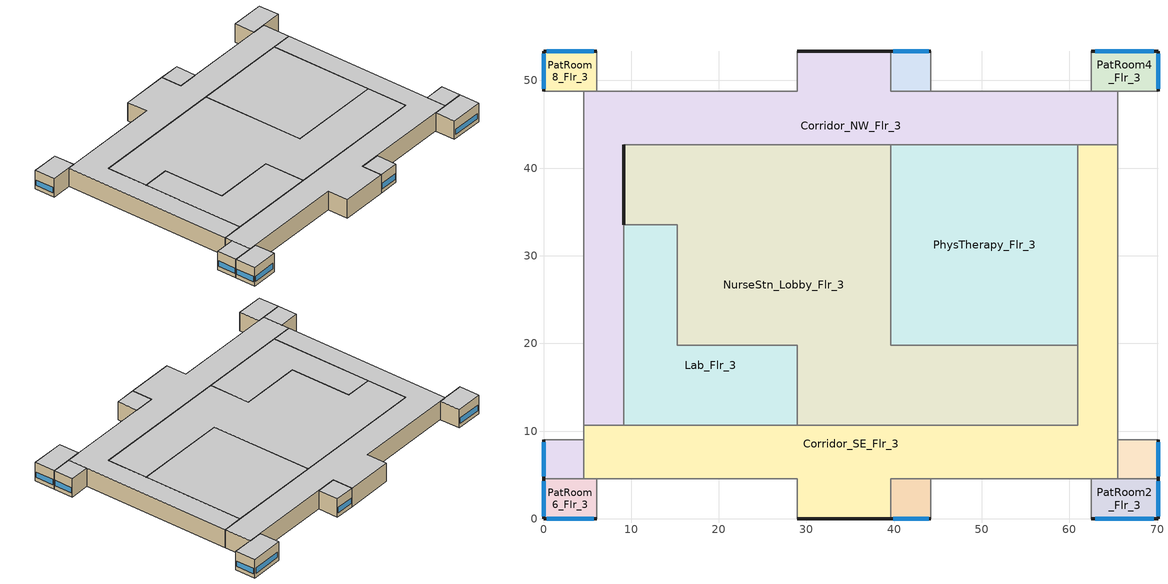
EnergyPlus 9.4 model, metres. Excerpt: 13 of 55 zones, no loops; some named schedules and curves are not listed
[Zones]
Corridor_NW_Flr_3
 floor adiabatic (int_slab_floor): 4.57,10.67 4.57,48.77 28.96,48.77 28.96,53.34 39.62,53.34 39.62,48.77 65.53,48.77 65.53,42.67 9.14,42.67 9.14,10.67 z8.54
 wall outside (Air_Wall): 9.14,33.58 9.14,42.67 z8.54:12.8
 wall outside (res_ext_wall): 39.62,53.34 28.96,53.34 z8.54:12.8
 wall adiabatic (int_wall): 28.96,53.34 28.96,48.77 4.57,48.77 4.57,10.67 / 65.53,42.67 65.53,48.77 39.62,48.77 39.62,53.34 z8.54:12.8
 wall to PhysTherapy_Flr_3 (int_wall): 39.62,42.67 60.96,42.67 z8.54:12.8
 wall to NurseStn_Lobby_Flr_3 (Air_Wall): 9.14,42.67 39.62,42.67 z8.54:12.8
 wall to Lab_Flr_3 (int_wall): 9.14,10.67 9.14,33.58 z8.54:12.8
 wall to Corridor_SE_Flr_3 (Air_Wall): 60.96,42.67 65.53,42.67 / 4.57,10.67 9.14,10.67 z8.54:12.8
 ceiling adiabatic (int_slab_ceiling): 4.57,10.67 9.14,10.67 9.14,42.67 65.53,42.67 65.53,48.77 39.62,48.77 39.62,53.34 28.96,53.34 28.96,48.77 4.57,48.77 z12.8
Corridor_SE_Flr_3
 floor adiabatic (int_slab_floor): 4.57,4.57 4.57,10.67 60.96,10.67 60.96,42.67 65.53,42.67 65.53,4.57 39.62,4.57 39.62,0 28.96,0 28.96,4.57 z8.54
 wall outside (res_ext_wall): 28.96,0 39.62,0 z8.54:12.8
 wall adiabatic (int_wall): 39.62,0 39.62,4.57 65.53,4.57 65.53,42.67 / 4.57,10.67 4.57,4.57 28.96,4.57 28.96,0 z8.54:12.8
 wall to NurseStn_Lobby_Flr_3 (Air_Wall): 60.96,19.81 60.96,10.67 28.96,10.67 z8.54:12.8
 wall to PhysTherapy_Flr_3 (int_wall): 60.96,42.67 60.96,19.81 z8.54:12.8
 wall to Lab_Flr_3 (int_wall): 28.96,10.67 9.14,10.67 z8.54:12.8
 ceiling adiabatic (int_slab_ceiling): 4.57,4.57 28.96,4.57 28.96,0 39.62,0 39.62,4.57 65.53,4.57 65.53,42.67 60.96,42.67 60.96,10.67 4.57,10.67 z12.8
Lab_Flr_3
 floor adiabatic (int_slab_floor): 9.14,33.53 15.24,33.53 15.24,19.81 28.96,19.81 28.96,10.67 9.14,10.67 z8.54
 wall to NurseStn_Lobby_Flr_3 (int_wall): 28.96,10.67 28.96,19.81 15.24,19.81 15.24,33.53 9.14,33.53 z8.54:12.8
 ceiling adiabatic (int_slab_ceiling): 9.14,33.53 9.14,10.67 28.96,10.67 28.96,19.81 15.24,19.81 15.24,33.53 z12.8
NurseStn_Lobby_Flr_3
 floor adiabatic (int_slab_floor): 9.14,42.67 39.62,42.67 39.62,19.81 60.96,19.81 60.96,10.67 28.96,10.67 28.96,19.81 15.24,19.81 15.24,33.53 9.14,33.53 z8.54
 wall outside (Air_Wall): 9.14,42.67 9.14,33.53 z8.54:12.8
 wall to PhysTherapy_Flr_3 (int_wall): 60.96,19.81 39.62,19.81 39.62,42.67 z8.54:12.8
 ceiling adiabatic (int_slab_ceiling): 9.14,42.67 9.14,33.53 15.24,33.53 15.24,19.81 28.96,19.81 28.96,10.67 60.96,10.67 60.96,19.81 39.62,19.81 39.62,42.67 z12.8
PatRoom1_Mult10_Flr_3
 floor adiabatic (int_slab_floor): 44.2,4.57 44.2,0 39.62,0 39.62,4.57 z8.54
 wall outside (res_ext_wall): 39.62,0 44.2,0 z8.54:12.8
 wall adiabatic (int_wall): 44.2,0 44.2,4.57 39.62,4.57 39.62,0 z8.54:12.8
 window (Window_U_0.42_SHGC_0.40): 39.9,0 43.92,0 z9.45:10.67
 ceiling adiabatic (int_slab_ceiling): 39.62,4.57 39.62,0 44.2,0 44.2,4.57 z12.8
PatRoom2_Flr_3
 floor adiabatic (int_slab_floor): 70.1,4.57 70.1,0 62.48,0 62.48,4.57 z8.54
 wall outside (res_ext_wall): 62.48,0 70.1,0 70.1,4.57 z8.54:12.8
 wall adiabatic (int_wall): 70.1,4.57 62.48,4.57 62.48,0 z8.54:12.8
 window (Window_U_0.40_SHGC_0.38): 70.1,0.27 70.1,4.3 z9.45:10.67
 window (Window_U_0.42_SHGC_0.40): 62.94,0 69.65,0 z9.45:10.67
 ceiling adiabatic (int_slab_ceiling): 62.48,4.57 62.48,0 70.1,0 70.1,4.57 z12.8
PatRoom3_Mult10_Flr_3
 floor adiabatic (int_slab_floor): 70.1,8.99 70.1,4.57 65.53,4.57 65.53,8.99 z8.54
 wall outside (res_ext_wall): 70.1,4.57 70.1,8.99 z8.54:12.8
 wall adiabatic (int_wall): 70.1,8.99 65.53,8.99 65.53,4.57 70.1,4.57 z8.54:12.8
 window (Window_U_0.40_SHGC_0.38): 70.1,4.84 70.1,8.73 z9.45:10.67
 ceiling adiabatic (int_slab_ceiling): 65.53,8.99 65.53,4.57 70.1,4.57 70.1,8.99 z12.8
PatRoom4_Flr_3
 floor adiabatic (int_slab_floor): 70.1,53.34 70.1,48.77 62.48,48.77 62.48,53.34 z8.54
 wall outside (res_ext_wall): 70.1,48.77 70.1,53.34 62.48,53.34 z8.54:12.8
 wall adiabatic (int_wall): 62.48,53.34 62.48,48.77 70.1,48.77 z8.54:12.8
 window (Window_U_0.40_SHGC_0.38): 70.1,49.04 70.1,53.07 / 69.65,53.34 62.94,53.34 z9.45:10.67
 ceiling adiabatic (int_slab_ceiling): 62.48,53.34 62.48,48.77 70.1,48.77 70.1,53.34 z12.8
PatRoom5_Mult10_Flr_3
 floor adiabatic (int_slab_floor): 44.2,53.34 44.2,48.77 39.62,48.77 39.62,53.34 z8.54
 wall outside (res_ext_wall): 44.2,53.34 39.62,53.34 z8.54:12.8
 wall adiabatic (int_wall): 39.62,53.34 39.62,48.77 44.2,48.77 44.2,53.34 z8.54:12.8
 window (Window_U_0.40_SHGC_0.38): 43.92,53.34 39.9,53.34 z9.45:10.67
 ceiling adiabatic (int_slab_ceiling): 39.62,53.34 39.62,48.77 44.2,48.77 44.2,53.34 z12.8
PatRoom6_Flr_3
 floor adiabatic (int_slab_floor): 6.1,4.57 6.1,0 0,0 0,4.57 z8.54
 wall outside (res_ext_wall): 0,4.57 0,0 6.1,0 z8.54:12.8
 wall adiabatic (int_wall): 6.1,0 6.1,4.57 0,4.57 z8.54:12.8
 window (Window_U_0.42_SHGC_0.40): 0.37,0 5.73,0 z9.45:10.67
 window (Window_U_0.40_SHGC_0.38): 0,4.3 0,0.27 z9.45:10.67
 ceiling adiabatic (int_slab_ceiling): 0,4.57 0,0 6.1,0 6.1,4.57 z12.8
PatRoom7_Mult10_Flr_3
 floor adiabatic (int_slab_floor): 4.57,8.99 4.57,4.57 0,4.57 0,8.99 z8.54
 wall outside (res_ext_wall): 0,8.99 0,4.57 z8.54:12.8
 wall adiabatic (int_wall): 0,4.57 4.57,4.57 4.57,8.99 0,8.99 z8.54:12.8
 window (Window_U_0.40_SHGC_0.38): 0,8.73 0,4.84 z9.45:10.67
 ceiling adiabatic (int_slab_ceiling): 0,8.99 0,4.57 4.57,4.57 4.57,8.99 z12.8
PatRoom8_Flr_3
 floor adiabatic (int_slab_floor): 6.1,53.34 6.1,48.77 0,48.77 0,53.34 z8.54
 wall outside (res_ext_wall): 6.1,53.34 0,53.34 0,48.77 z8.54:12.8
 wall adiabatic (int_wall): 0,48.77 6.1,48.77 6.1,53.34 z8.54:12.8
 window (Window_U_0.40_SHGC_0.38): 5.73,53.34 0.37,53.34 / 0,53.07 0,49.04 z9.45:10.67
 ceiling adiabatic (int_slab_ceiling): 0,53.34 0,48.77 6.1,48.77 6.1,53.34 z12.8
PhysTherapy_Flr_3
 floor adiabatic (int_slab_floor): 60.96,42.67 60.96,19.81 39.62,19.81 39.62,42.67 z8.54
 ceiling adiabatic (int_slab_ceiling): 39.62,42.67 39.62,19.81 60.96,19.81 60.96,42.67 z12.8
[Building]
Hospital: Loads convergence tolerance value=0.04; Maximum number of warmup days=25; Minimum number of warmup days=6; North axis=-90; Solar distribution=FullInteriorAndExterior; Temperature convergence tolerance value=0.2; Terrain=City
[Site:Location]
Denver-Aurora-Buckley.AFB_CO_USA WMO=724695: Elevation=1726; Latitude=39.72; Longitude=-104.75; Time zone=-7
[Site:WaterMainsTemperature]
Annual average outdoor air temperature=9.95; Calculation method=Correlation; Maximum difference in monthly average outdoor air temperatures=23.7
[SizingPeriod:DesignDay] Barometric pressure=82237; Day of month=21; Daylight saving time indicator=No; Dry bulb temperature range modifier type=DefaultMultipliers; Humidity condition type=WetBulb; Rain indicator=No; Snow indicator=No
Name | Ashrae clear sky optical depth for beam irradiance taub | Ashrae clear sky optical depth for diffuse irradiance taud | Daily dry bulb temperature range | Day type | Maximum dry bulb temperature | Month | Solar model indicator | Wetbulb or dewpoint at maximum dry bulb | Wind direction | Wind speed | Sky clearness
Denver-Aurora-Buckley.AFB_CO_USA Ann Clg .4% Condns DB=>MWB | 0.423 | 2.02 | 14.8 | SummerDesignDay | 33.9 | 7 | ASHRAETau | 15 | 30 | 3.6
Denver-Aurora-Buckley.AFB_CO_USA Ann Htg 99.6% Condns DB |  |  | 0 | WinterDesignDay | -17.9 | 12 | ASHRAEClearSky | -17.9 | 180 | 2.5 | 0
[Construction]
Air_Wall: Air_Wall_Material
InteriorFurnishings: Std Wood 6inch
Window_U_0.40_SHGC_0.38: Glass_8652_LayerAvg, Gap_1_W_0_0127, Glass_102_LayerAvg
Window_U_0.42_SHGC_0.40: LoE TINT 6MM, AIR 6MM, CLEAR 6MM
int_slab_ceiling: CP02 CARPET PAD, 100mm Normalweight concrete floor
int_slab_floor: 100mm Normalweight concrete floor, CP02 CARPET PAD
int_wall: G01 13mm gypsum board, G01 13mm gypsum board
res_ext_wall: 200mm Normalweight concrete wall, Res_Exterior_Wall_Insulation, G01 13mm gypsum board
[Material]
Name | Conductivity | Density | Roughness | Specific heat | Thickness | Solar absorptance | Thermal absorptance | Visible absorptance
100mm Normalweight concrete floor | 2.31 | 2322 | MediumRough | 832 | 0.1016
200mm Normalweight concrete wall | 2.31 | 2322 | MediumRough | 832 | 0.2032
G01 13mm gypsum board | 0.16 | 800 | Smooth | 1090 | 0.0127 | 0.7 | 0.9 | 0.5
Std Wood 6inch | 0.12 | 540 | MediumSmooth | 1210 | 0.15 | 0.7 | 0.9 | 0.7
[Material:NoMass] Solar absorptance=0.7; Thermal absorptance=0.9
Name | Roughness | Thermal resistance | Visible absorptance
Air_Wall_Material | Rough | 0.207949
CP02 CARPET PAD | VeryRough | 0.21648 | 0.8
Res_Exterior_Wall_Insulation | MediumSmooth | 1.88434 | 0.7
[WindowMaterial:Gas] Gas type=Air
Name | Thickness
AIR 6MM | 0.0063
Gap_1_W_0_0127 | 0.0127
[WindowMaterial:Glazing] Front side infrared hemispherical emissivity=0.84; Infrared transmittance at normal incidence=0; Optical data type=SpectralAverage
Name | Back side infrared hemispherical emissivity | Back side solar reflectance at normal incidence | Back side visible reflectance at normal incidence | Conductivity | Front side solar reflectance at normal incidence | Front side visible reflectance at normal incidence | Solar transmittance at normal incidence | Thickness | Visible transmittance at normal incidence
CLEAR 6MM | 0.84 | 0.071 | 0.08 | 0.9 | 0.071 | 0.08 | 0.775 | 0.006 | 0.881
Glass_102_LayerAvg | 0.84 | 0.0748545 | 0.082564 | 1 | 0.0747638 | 0.082563 | 0.833848 | 0.003048 | 0.89926
Glass_8652_LayerAvg | 0.39 | 0.462105 | 0.306829 | 0.962 | 0.298987 | 0.209449 | 0.343691 | 0.003059 | 0.487937
LoE TINT 6MM | 0.1 | 0.2 | 0.054 | 0.9 | 0.093 | 0.035 | 0.36 | 0.006 | 0.5
[ElectricEquipment] Design level calculation method=EquipmentLevel; End use subcategory=MiscPlug; Fraction latent=0; Fraction lost=0; Fraction radiant=0.5
Name | Zone or zonelist | Design level | Schedule
Lab_Flr_3_MiscPlug_Equip | Lab_Flr_3 | 11395.9 | BLDG_EQUIP_SCH
NurseStn_Lobby_Flr_3_MiscPlug_Equip | NurseStn_Lobby_Flr_3 | 10136 | BLDG_EQUIP_EXTD_SCH
PatRoom1_Mult10_Flr_3_MiscPlug_Equip | PatRoom1_Mult10_Flr_3 | 449.8365 | BLDG_EQUIP_EXTD_SCH
PatRoom2_Flr_3_MiscPlug_Equip | PatRoom2_Flr_3 | 749.7275 | BLDG_EQUIP_EXTD_SCH
PatRoom3_Mult10_Flr_3_MiscPlug_Equip | PatRoom3_Mult10_Flr_3 | 434.8813 | BLDG_EQUIP_EXTD_SCH
PatRoom4_Flr_3_MiscPlug_Equip | PatRoom4_Flr_3 | 749.7275 | BLDG_EQUIP_EXTD_SCH
PatRoom5_Mult10_Flr_3_MiscPlug_Equip | PatRoom5_Mult10_Flr_3 | 449.8365 | BLDG_EQUIP_EXTD_SCH
PatRoom6_Flr_3_MiscPlug_Equip | PatRoom6_Flr_3 | 599.782 | BLDG_EQUIP_EXTD_SCH
PatRoom7_Mult10_Flr_3_MiscPlug_Equip | PatRoom7_Mult10_Flr_3 | 434.8813 | BLDG_EQUIP_EXTD_SCH
PatRoom8_Flr_3_MiscPlug_Equip | PatRoom8_Flr_3 | 599.782 | BLDG_EQUIP_EXTD_SCH
PhysTherapy_Flr_3_MiscPlug_Equip | PhysTherapy_Flr_3 | 7872.14 | BLDG_EQUIP_SCH
[EnergyManagementSystem:Sensor]
Name | Output variable or output meter index key | Output variable or output meter
Patrms_FanMassFlow | VAV_PATRMS Supply Equipment Outlet Node | System Node Mass Flow Rate
SensedCurveInput | Tower_Fan_Curve | Performance Curve Input Variable 1 Value
SensedCurveValue | Tower_Fan_Curve | Performance Curve Output Value
T_OA |  | Site Outdoor Air Drybulb Temperature
[Exterior:FuelEquipment] Fuel use type=Electricity
Name | Design level | End use subcategory | Schedule
Elevators | 162963 | Elevators | BLDG_ELEVATORS
Elevators_Lights_Fan | 501 | General | ELEV_LIGHT_FAN_SCH_ADD_DF
[Exterior:Lights]
Exterior_Lights: Control option=AstronomicalClock; Design level=9863; End use subcategory=General; Schedule=Exterior_Lgt_ALWAYS_ON
[Fan:ZoneExhaust]
Kitchen_Flr_5 Exhaust Fan: Availability schedule=Kitchen_Exhaust_SCH; Balanced exhaust fraction schedule=Kitchen Exhaust Fan Balanced Exhaust Fraction Schedule; Fan total efficiency=0.16; Maximum flow rate=3.39802; Pressure rise=124.5
[InternalMass] Construction=InteriorFurnishings
Name | Zone or zonelist | Surface area
Corridor_NW_Flr_3_InternalMass_1 | Corridor_NW_Flr_3 | 1133.42
Corridor_SE_Flr_3_InternalMass_1 | Corridor_SE_Flr_3 | 1133.42
Lab_Flr_3_InternalMass_1 | Lab_Flr_3 | 529.5473
NurseStn_Lobby_Flr_3_InternalMass_1 | NurseStn_Lobby_Flr_3 | 1811.61
PatRoom1_Mult10_Flr_3_InternalMass_1 | PatRoom1_Mult10_Flr_3 | 41.8064
PatRoom2_Flr_3_InternalMass_1 | PatRoom2_Flr_3 | 69.6773
PatRoom3_Mult10_Flr_3_InternalMass_1 | PatRoom3_Mult10_Flr_3 | 40.4165
PatRoom4_Flr_3_InternalMass_1 | PatRoom4_Flr_3 | 69.6773
PatRoom5_Mult10_Flr_3_InternalMass_1 | PatRoom5_Mult10_Flr_3 | 41.8064
PatRoom6_Flr_3_InternalMass_1 | PatRoom6_Flr_3 | 55.7418
PatRoom7_Mult10_Flr_3_InternalMass_1 | PatRoom7_Mult10_Flr_3 | 40.4165
PatRoom8_Flr_3_InternalMass_1 | PatRoom8_Flr_3 | 55.7418
PhysTherapy_Flr_3_InternalMass_1 | PhysTherapy_Flr_3 | 975.4819
[Lights] Design level calculation method=Watts/Area; End use subcategory=General Lights; Fraction radiant=0.7; Fraction replaceable=1; Fraction visible=0.2; Return air fraction=0; Return air fraction calculated from plenum temperature=No
Name | Zone or zonelist | Schedule | Watts per zone floor area
Corridor_NW_Flr_3_Lights | Corridor_NW_Flr_3 | BLDG_LIGHT_CORRIDOR_SCH | 9.9028
Corridor_SE_Flr_3_Lights | Corridor_SE_Flr_3 | BLDG_LIGHT_CORRIDOR_SCH | 9.9028
Lab_Flr_3_Lights | Lab_Flr_3 | BLDG_LIGHT_SCH | 15.6077
NurseStn_Lobby_Flr_3_Lights | NurseStn_Lobby_Flr_3 | BLDG_LIGHT_NURSEFLR234_SCH | 9.94585
PatRoom1_Mult10_Flr_3_Lights | PatRoom1_Mult10_Flr_3 | BLDG_LIGHT_EXTD_SCH | 6.67362
PatRoom2_Flr_3_Lights | PatRoom2_Flr_3 | BLDG_LIGHT_EXTD_SCH | 6.67362
PatRoom3_Mult10_Flr_3_Lights | PatRoom3_Mult10_Flr_3 | BLDG_LIGHT_EXTD_SCH | 6.67362
PatRoom4_Flr_3_Lights | PatRoom4_Flr_3 | BLDG_LIGHT_EXTD_SCH | 6.67362
PatRoom5_Mult10_Flr_3_Lights | PatRoom5_Mult10_Flr_3 | BLDG_LIGHT_EXTD_SCH | 6.67362
PatRoom6_Flr_3_Lights | PatRoom6_Flr_3 | BLDG_LIGHT_EXTD_SCH | 6.67362
PatRoom7_Mult10_Flr_3_Lights | PatRoom7_Mult10_Flr_3 | BLDG_LIGHT_EXTD_SCH | 6.67362
PatRoom8_Flr_3_Lights | PatRoom8_Flr_3 | BLDG_LIGHT_EXTD_SCH | 6.67362
PhysTherapy_Flr_3_Lights | PhysTherapy_Flr_3 | BLDG_LIGHT_RADIOLOGY_SCH | 9.04168
[People] Activity level schedule=ACTIVITY_SCH; Air velocity schedule=AIR_VELO_SCH; Clothing insulation calculation method=ClothingInsulationSchedule; Clothing insulation schedule=CLOTHING_SCH; Enable ashrae 55 comfort warnings=No; Fraction radiant=0.3; Mean radiant temperature calculation type=ZoneAveraged; Number of people calculation method=People; Sensible heat fraction=Autocalculate; Thermal comfort model 1 type=Fanger; Work efficiency schedule=WORK_EFF_SCH
Name | Zone or zonelist | Number of people | Number of people schedule
Corridor_NW_Flr_3 | Corridor_NW_Flr_3 | 6.0978 | BLDG_OCC_EXTD_SCH
Corridor_SE_Flr_3 | Corridor_SE_Flr_3 | 6.0978 | BLDG_OCC_EXTD_SCH
Lab_Flr_3 | Lab_Flr_3 | 14.2446 | BLDG_OCC_SCH
NurseStn_Lobby_Flr_3 | NurseStn_Lobby_Flr_3 | 12.9952 | BLDG_OCC_EXTD_SCH
PatRoom1_Mult10_Flr_3 | PatRoom1_Mult10_Flr_3 | 1.1244 | BLDG_OCC_EXTD_SCH
PatRoom2_Flr_3 | PatRoom2_Flr_3 | 1.8744 | BLDG_OCC_EXTD_SCH
PatRoom3_Mult10_Flr_3 | PatRoom3_Mult10_Flr_3 | 1.0873 | BLDG_OCC_EXTD_SCH
PatRoom4_Flr_3 | PatRoom4_Flr_3 | 1.8744 | BLDG_OCC_EXTD_SCH
PatRoom5_Mult10_Flr_3 | PatRoom5_Mult10_Flr_3 | 1.1244 | BLDG_OCC_EXTD_SCH
PatRoom6_Flr_3 | PatRoom6_Flr_3 | 1.4994 | BLDG_OCC_EXTD_SCH
PatRoom7_Mult10_Flr_3 | PatRoom7_Mult10_Flr_3 | 1.0873 | BLDG_OCC_EXTD_SCH
PatRoom8_Flr_3 | PatRoom8_Flr_3 | 1.4994 | BLDG_OCC_EXTD_SCH
PhysTherapy_Flr_3 | PhysTherapy_Flr_3 | 26.2404 | BLDG_OCC_SCH
[Refrigeration:CaseAndWalkInList]
Name | Case or walkin name 1
RACK1CaseList | Kitchen_Flr_5_Case:1_WALKINFREEZER
RACK2CaseList | Kitchen_Flr_5_Case:2_SELFCONTAINEDDISPLAYCASE
[Refrigeration:CompressorRack] Condenser type=AirCooled; Design condenser fan power=1000; Heat rejection location=Outdoors
Name | Compressor rack cop function of temperature curve | Condenser fan power function of temperature curve | Design compressor rack cop | End use subcategory | Refrigeration case name or walkin name or caseandwalkinlist
RACK1 | RACK1_RackCOPfTCurve | RACK1_RackCondFanCurve2 | 1.5 | Low Temp Refrigeration | RACK1CaseList
RACK2 | RACK2_RackCOPfTCurve |  | 3 | Med Temp Refrigeration | RACK2CaseList
[SetpointManager:MixedAir] Control variable=Temperature
Name | Setpoint node or nodelist
VAV_ER_HeatC SAT Manager | VAV_ER_HeatC-VAV_ER_FanNode
VAV_ICU_HeatC SAT Manager | VAV_ICU_HeatC-VAV_ICU_FanNode
VAV_LABS_HeatC SAT Manager | VAV_LABS_HeatC-VAV_LABS_FanNode
VAV_OR_HeatC SAT Manager | VAV_OR_HeatC-VAV_OR_FanNode
VAV_PATRMS_HeatC SAT Manager | VAV_PATRMS_HeatC-VAV_PATRMS_FanNode
[SetpointManager:Scheduled] Control variable=Temperature; Schedule=VAV_SAT_SCH
Name | Setpoint node or nodelist
VAV_ER SAT setpoint | VAV_ER Supply Equipment Outlet Node
VAV_ICU SAT setpoint | VAV_ICU Supply Equipment Outlet Node
VAV_LABS SAT setpoint | VAV_LABS Supply Equipment Outlet Node
VAV_OR SAT setpoint | VAV_OR Supply Equipment Outlet Node
VAV_PATRMS SAT setpoint | VAV_PATRMS Supply Equipment Outlet Node
[SurfaceProperty:OtherSideCoefficients] Combined convective radiative film coefficient=0; Constant temperature=1; Constant temperature coefficient=1; External dry bulb temperature coefficient=0; Ground temperature coefficient=0; Period of sinusoidal variation=24; Sinusoidal variation of constant temperature coefficient=No; Wind speed coefficient=0; Zone air temperature coefficient=0
Name | Constant temperature schedule
surfPropOthSdCoefBasementAvgFloor | scheduleOSCBasementFloorTemp
surfPropOthSdCoefBasementAvgWall | scheduleOSCBasementWallSurfaceTemp
surfPropOthSdCoefBasementLowerWall | scheduleOSCBasementLowerWallTemp
surfPropOthSdCoefBasementUpperWall | scheduleOSCBasementUpperWallTemp
[Zone] Ceiling height=4.2683; Floor area=Autocalculate; Part of total floor area=Yes; Type=1
Name | Multiplier | Volume
Corridor_NW_Flr_3; Corridor_SE_Flr_3 | 1 | 2418.88
Lab_Flr_3 | 1 | 1129.43
NurseStn_Lobby_Flr_3 | 1 | 3866.25
PatRoom1_Mult10_Flr_3; PatRoom5_Mult10_Flr_3 | 10 | 89.21
PatRoom2_Flr_3; PatRoom4_Flr_3 | 1 | 148.71
PatRoom3_Mult10_Flr_3; PatRoom7_Mult10_Flr_3 | 10 | 86.26
PatRoom6_Flr_3; PatRoom8_Flr_3 | 1 | 118.96
PhysTherapy_Flr_3 | 1 | 2081.82
[ZoneInfiltration:DesignFlowRate] Constant term coefficient=0; Design flow rate calculation method=Flow/ExteriorArea; Flow per exterior surface area=0.00056896; Schedule=INFIL_SCH_PNNL; Temperature term coefficient=0; Velocity squared term coefficient=0; Velocity term coefficient=0.224
Name | Zone or zonelist
Corridor_NW_Flr_3_Infiltration | Corridor_NW_Flr_3
Corridor_SE_Flr_3_Infiltration | Corridor_SE_Flr_3
Lab_Flr_3_Infiltration | Lab_Flr_3
NurseStn_Lobby_Flr_3_Infiltration | NurseStn_Lobby_Flr_3
PatRoom1_Mult10_Flr_3_Infiltration | PatRoom1_Mult10_Flr_3
PatRoom2_Flr_3_Infiltration | PatRoom2_Flr_3
PatRoom3_Mult10_Flr_3_Infiltration | PatRoom3_Mult10_Flr_3
PatRoom4_Flr_3_Infiltration | PatRoom4_Flr_3
PatRoom5_Mult10_Flr_3_Infiltration | PatRoom5_Mult10_Flr_3
PatRoom6_Flr_3_Infiltration | PatRoom6_Flr_3
PatRoom7_Mult10_Flr_3_Infiltration | PatRoom7_Mult10_Flr_3
PatRoom8_Flr_3_Infiltration | PatRoom8_Flr_3
PhysTherapy_Flr_3_Infiltration | PhysTherapy_Flr_3
[Schedule:Compact]
BLDG_ELEVATORS: Through: 12/31, For: SummerDesignDay, Until: 24:00, 1, For: WinterDesignDay, Until: 24:00, 0.2, For: Weekdays, Until: 07:00, 0.2, Until: 08:00, 0.5, Until: 09:00, 0.75, Until: 10:00, 1, Until: 11:00, 1, Until: 12:00, 1, Until: 13:00, 0.75, Until: 14:00, 1, Until: 15:00, 1, Until: 16:00, 1, Until: 17:00, 1, Until: 18:00, 1, Until: 19:00, 0.52, Until: 20:00, 0.52, Until: 21:00, 0.52, Until: 22:00, 0.28, Until: 24:00, 0.2, For: Saturday, Until: 07:00, 0.2, Until: 08:00, 0.4, Until: 09:00, 0.46, Until: 10:00, 0.7, Until: 11:00, 0.7, Until: 12:00, 0.7, Until: 13:00, 0.51, Until: 14:00, 0.51, Until: 15:00, 0.51, Until: 16:00, 0.51, Until: 17:00, 0.51, Until: 18:00, 0.25, Until: 24:00, 0.2, For: AllOtherDays, Until: 08:00, 0.2, Until: 16:00, 0.4, Until: 24:00, 0.2
BLDG_EQUIP_EXTD_SCH: Through: 12/31, For: Weekdays, Until: 07:00, 0.4, Until: 08:00, 0.7, Until: 16:00, 0.9, Until: 23:00, 0.6, Until: 24:00, 0.4, For: SummerDesignDay, Until: 24:00, 1, For: WinterDesignDay, Until: 24:00, 0, For: Saturday, Until: 07:00, 0.4, Until: 08:00, 0.5, Until: 18:00, 0.65, Until: 24:00, 0.4, For: Sunday Holidays AllOtherDays, Until: 08:00, 0.4, Until: 16:00, 0.6, Until: 24:00, 0.4
BLDG_EQUIP_SCH: Through: 12/31, For: Weekdays, Until: 07:00, 0.349268, Until: 08:00, 0.681801, Until: 16:00, 0.876602, Until: 22:00, 0.584401, Until: 23:00, 0.523902, Until: 24:00, 0.349268, For: SummerDesignDay, Until: 24:00, 1, For: WinterDesignDay, Until: 24:00, 0, For: Saturday, Until: 07:00, 0.349268, Until: 08:00, 0.487001, Until: 18:00, 0.633101, Until: 24:00, 0.349268, For: Sunday Holidays AllOtherDays, Until: 08:00, 0.261951, Until: 16:00, 0.349268, Until: 24:00, 0.261951
